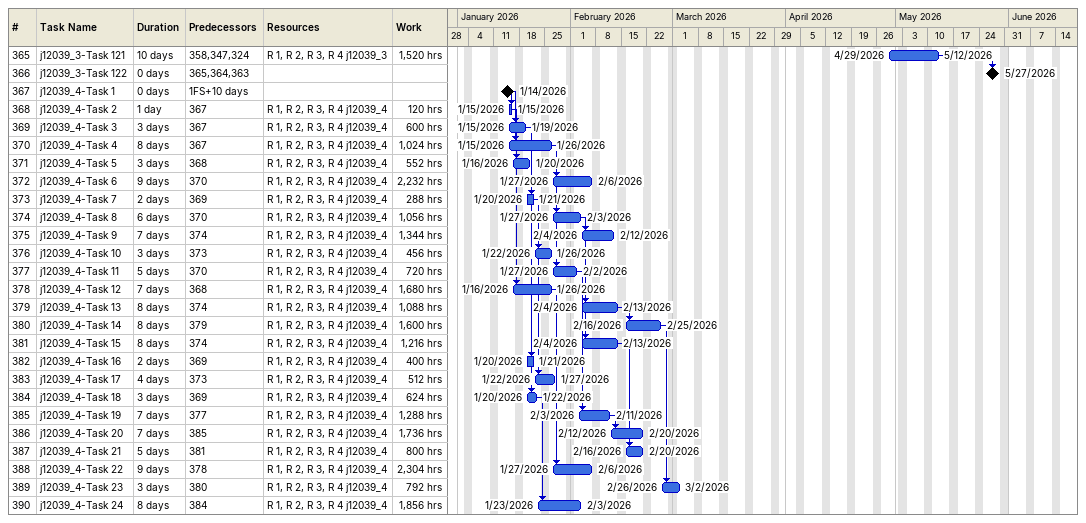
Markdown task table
| ID | Task | Duration | Start | Finish | Predecessors | Resources | Work (h) |
|---|---|---|---|---|---|---|---|
| 365 | j12039_3-Task 121 | 10d | 2026-04-29 | 2026-05-12 | 358, 347, 324 | R 1, R 2, R 3, R 4 j12039_3 | 1520 |
| 366 | j12039_3-Task 122 | 0d | 2026-05-27 | 2026-05-27 | 365, 364, 363 |  |  |
| 367 | j12039_4-Task 1 | 0d | 2026-01-14 | 2026-01-14 | 1FS+10d |  |  |
| 368 | j12039_4-Task 2 | 1d | 2026-01-15 | 2026-01-15 | 367 | R 1, R 2, R 3, R 4 j12039_4 | 120 |
| 369 | j12039_4-Task 3 | 3d | 2026-01-15 | 2026-01-19 | 367 | R 1, R 2, R 3, R 4 j12039_4 | 600 |
| 370 | j12039_4-Task 4 | 8d | 2026-01-15 | 2026-01-26 | 367 | R 1, R 2, R 3, R 4 j12039_4 | 1024 |
| 371 | j12039_4-Task 5 | 3d | 2026-01-16 | 2026-01-20 | 368 | R 1, R 2, R 3, R 4 j12039_4 | 552 |
| 372 | j12039_4-Task 6 | 9d | 2026-01-27 | 2026-02-06 | 370 | R 1, R 2, R 3, R 4 j12039_4 | 2232 |
| 373 | j12039_4-Task 7 | 2d | 2026-01-20 | 2026-01-21 | 369 | R 1, R 2, R 3, R 4 j12039_4 | 288 |
| 374 | j12039_4-Task 8 | 6d | 2026-01-27 | 2026-02-03 | 370 | R 1, R 2, R 3, R 4 j12039_4 | 1056 |
| 375 | j12039_4-Task 9 | 7d | 2026-02-04 | 2026-02-12 | 374 | R 1, R 2, R 3, R 4 j12039_4 | 1344 |
| 376 | j12039_4-Task 10 | 3d | 2026-01-22 | 2026-01-26 | 373 | R 1, R 2, R 3, R 4 j12039_4 | 456 |
| 377 | j12039_4-Task 11 | 5d | 2026-01-27 | 2026-02-02 | 370 | R 1, R 2, R 3, R 4 j12039_4 | 720 |
| 378 | j12039_4-Task 12 | 7d | 2026-01-16 | 2026-01-26 | 368 | R 1, R 2, R 3, R 4 j12039_4 | 1680 |
| 379 | j12039_4-Task 13 | 8d | 2026-02-04 | 2026-02-13 | 374 | R 1, R 2, R 3, R 4 j12039_4 | 1088 |
| 380 | j12039_4-Task 14 | 8d | 2026-02-16 | 2026-02-25 | 379 | R 1, R 2, R 3, R 4 j12039_4 | 1600 |
| 381 | j12039_4-Task 15 | 8d | 2026-02-04 | 2026-02-13 | 374 | R 1, R 2, R 3, R 4 j12039_4 | 1216 |
| 382 | j12039_4-Task 16 | 2d | 2026-01-20 | 2026-01-21 | 369 | R 1, R 2, R 3, R 4 j12039_4 | 400 |
| 383 | j12039_4-Task 17 | 4d | 2026-01-22 | 2026-01-27 | 373 | R 1, R 2, R 3, R 4 j12039_4 | 512 |
| 384 | j12039_4-Task 18 | 3d | 2026-01-20 | 2026-01-22 | 369 | R 1, R 2, R 3, R 4 j12039_4 | 624 |
| 385 | j12039_4-Task 19 | 7d | 2026-02-03 | 2026-02-11 | 377 | R 1, R 2, R 3, R 4 j12039_4 | 1288 |
| 386 | j12039_4-Task 20 | 7d | 2026-02-12 | 2026-02-20 | 385 | R 1, R 2, R 3, R 4 j12039_4 | 1736 |
| 387 | j12039_4-Task 21 | 5d | 2026-02-16 | 2026-02-20 | 381 | R 1, R 2, R 3, R 4 j12039_4 | 800 |
| 388 | j12039_4-Task 22 | 9d | 2026-01-27 | 2026-02-06 | 378 | R 1, R 2, R 3, R 4 j12039_4 | 2304 |
| 389 | j12039_4-Task 23 | 3d | 2026-02-26 | 2026-03-02 | 380 | R 1, R 2, R 3, R 4 j12039_4 | 792 |
| 390 | j12039_4-Task 24 | 8d | 2026-01-23 | 2026-02-03 | 384 | R 1, R 2, R 3, R 4 j12039_4 | 1856 |
